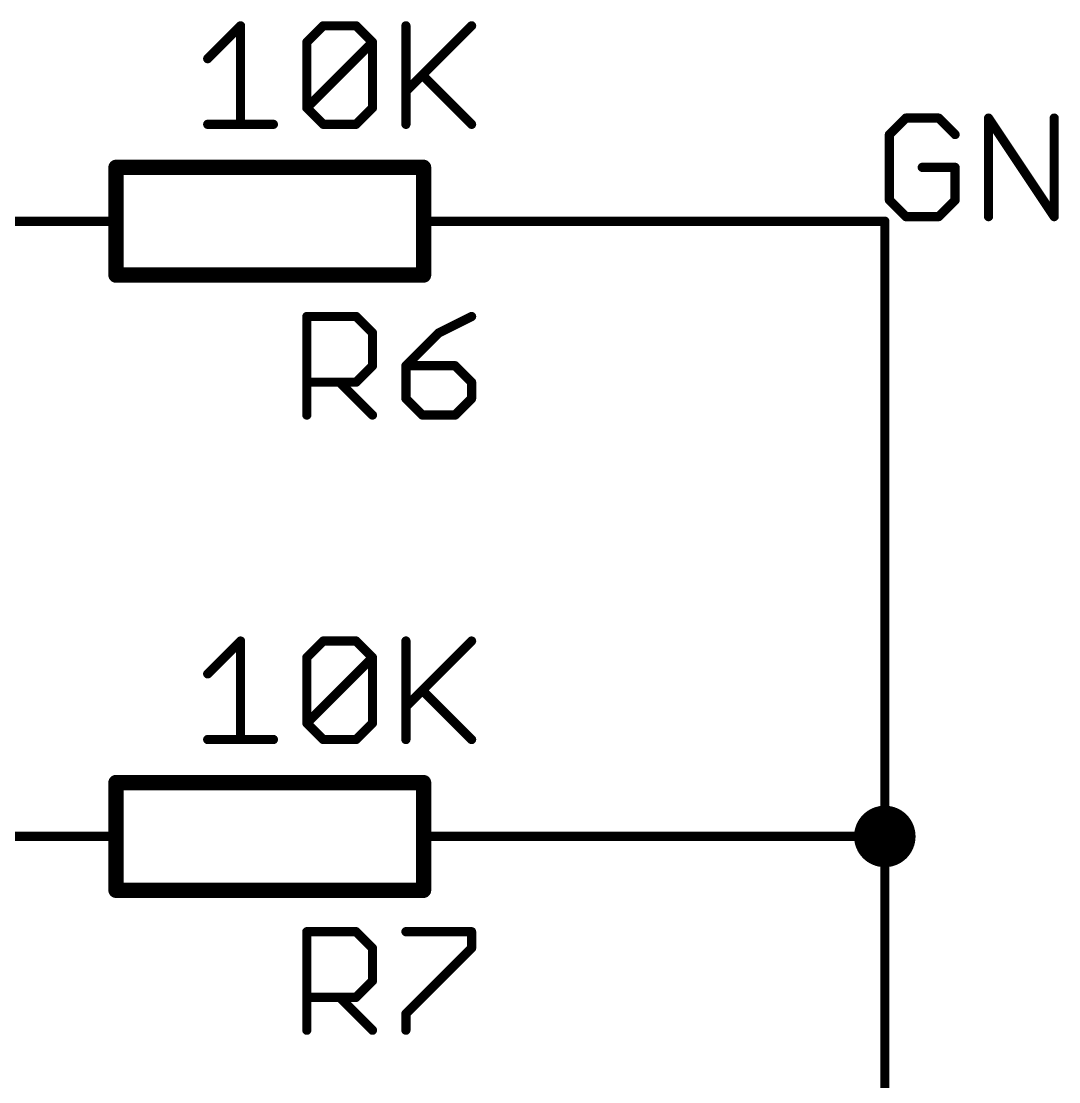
# Model space of a CAD drawing. Extents: x -13 to 211, y -15 to 133.
# Drawn here: x 150.83 to 167.97, y 107.71 to 125.22 of the extents above; entities that cross this region are included whole.
import ezdxf

# ---------------------------------------------------------------- set-up
doc = ezdxf.new("R2010")
doc.units = 0
for name, color, linetype in [('91', 94, 'CONTINUOUS'), ('94', 14, 'CONTINUOUS'), ('95', 251, 'CONTINUOUS'), ('96', 251, 'CONTINUOUS')]:
    doc.layers.add(name, color=color, linetype=linetype)

msp = doc.modelspace()

# ---------------------------------------------------------------- linework, layer by layer
at = {"layer": '91', "const_width": 0.1524}
for points in [[(160.02, 121.92), (165.1, 121.92)], [(165.1, 121.92), (165.1, 111.76)], [(160.02, 111.76), (165.1, 111.76)], [(165.1, 111.76), (165.1, 99.06)]]:
    msp.add_lwpolyline(points, dxfattribs=at)
at = {"layer": '91'}
for points, const_width in [([(160.02, 121.9581, 1), (160.02, 121.8819)], 0.0762), ([(165.1381, 121.92, 1), (165.0619, 121.92)], 0.0762), ([(165.1, 121.8819, 1), (165.1, 121.9581)], 0.0762), ([(165.1, 111.506, 1), (165.1, 112.014, 1), (165.1, 111.506)], 0.508), ([(160.02, 111.7981, 1), (160.02, 111.7219)], 0.0762), ([(165.1381, 111.76, 1), (165.0619, 111.76)], 0.0762), ([(165.0619, 111.76, 1), (165.1381, 111.76)], 0.0762), ([(165.1, 111.7219, 1), (165.1, 111.7981)], 0.0762)]:
    msp.add_lwpolyline(points, format="xyb", dxfattribs=dict(at, const_width=const_width))
at = {"layer": '94'}
for points, const_width in [([(157.48, 122.809), (152.4, 122.809)], 0.254), ([(152.4, 122.809), (152.4, 121.031)], 0.254), ([(157.48, 122.809), (157.48, 121.031)], 0.254), ([(149.86, 121.92), (152.4, 121.92)], 0.1524), ([(160.02, 121.92), (157.48, 121.92)], 0.1524), ([(152.4, 121.031), (157.48, 121.031)], 0.254), ([(157.48, 112.649), (152.4, 112.649)], 0.254), ([(152.4, 112.649), (152.4, 110.871)], 0.254), ([(157.48, 112.649), (157.48, 110.871)], 0.254), ([(149.86, 111.76), (152.4, 111.76)], 0.1524), ([(160.02, 111.76), (157.48, 111.76)], 0.1524), ([(152.4, 110.871), (157.48, 110.871)], 0.254)]:
    msp.add_lwpolyline(points, dxfattribs=dict(at, const_width=const_width))
for points, const_width in [([(152.4, 122.8725, 1), (152.4, 122.7455)], 0.127), ([(152.4635, 122.809, 1), (152.3365, 122.809)], 0.127), ([(157.5435, 122.809, 1), (157.4165, 122.809)], 0.127), ([(157.48, 122.7455, 1), (157.48, 122.8725)], 0.127), ([(152.4, 121.8819, 1), (152.4, 121.9581)], 0.0762), ([(157.48, 121.9581, 1), (157.48, 121.8819)], 0.0762), ([(160.02, 121.8819, 1), (160.02, 121.9581)], 0.0762), ([(152.4, 121.0945, 1), (152.4, 120.9675)], 0.127), ([(152.3365, 121.031, 1), (152.4635, 121.031)], 0.127), ([(157.4165, 121.031, 1), (157.5435, 121.031)], 0.127), ([(157.48, 120.9675, 1), (157.48, 121.0945)], 0.127), ([(152.4, 112.7125, 1), (152.4, 112.5855)], 0.127), ([(152.4635, 112.649, 1), (152.3365, 112.649)], 0.127), ([(157.5435, 112.649, 1), (157.4165, 112.649)], 0.127), ([(157.48, 112.5855, 1), (157.48, 112.7125)], 0.127), ([(152.4, 111.7219, 1), (152.4, 111.7981)], 0.0762), ([(157.48, 111.7981, 1), (157.48, 111.7219)], 0.0762), ([(160.02, 111.7219, 1), (160.02, 111.7981)], 0.0762), ([(152.4, 110.9345, 1), (152.4, 110.8075)], 0.127), ([(152.3365, 110.871, 1), (152.4635, 110.871)], 0.127), ([(157.4165, 110.871, 1), (157.5435, 110.871)], 0.127), ([(157.48, 110.8075, 1), (157.48, 110.9345)], 0.127)]:
    msp.add_lwpolyline(points, format="xyb", dxfattribs=dict(at, const_width=const_width))
at = {"layer": '95', "const_width": 0.1524}
for points in [[(165.4474, 123.6232), (165.1762, 123.352)], [(165.9897, 123.6232), (165.4474, 123.6232)], [(166.2609, 123.352), (165.9897, 123.6232)], [(166.8134, 121.9962), (166.8134, 123.6232)], [(166.8134, 123.6232), (167.898, 121.9962)], [(167.898, 121.9962), (167.898, 123.6232)], [(165.1762, 123.352), (165.1762, 122.2674)], [(166.2609, 122.8097), (165.7185, 122.8097)], [(166.2609, 122.2674), (166.2609, 122.8097)], [(165.1762, 122.2674), (165.4474, 121.9962)], [(165.9897, 121.9962), (166.2609, 122.2674)], [(165.4474, 121.9962), (165.9897, 121.9962)], [(155.5519, 118.7196), (155.5519, 120.3466)], [(155.5519, 120.3466), (156.3654, 120.3466)], [(156.3654, 120.3466), (156.6365, 120.0754)], [(158.2737, 120.3466), (157.7314, 120.0754)], [(156.6365, 120.0754), (156.6365, 119.5331)], [(157.7314, 120.0754), (157.189, 119.5331)], [(156.6365, 119.5331), (156.3654, 119.2619)], [(157.189, 119.5331), (157.189, 118.9908)], [(158.0025, 119.5331), (157.189, 119.5331)], [(158.2737, 119.2619), (158.0025, 119.5331)], [(156.3654, 119.2619), (155.5519, 119.2619)], [(156.0942, 119.2619), (156.6365, 118.7196)], [(158.2737, 118.9908), (158.2737, 119.2619)], [(157.189, 118.9908), (157.4602, 118.7196)], [(158.0025, 118.7196), (158.2737, 118.9908)], [(157.4602, 118.7196), (158.0025, 118.7196)], [(155.5519, 108.5596), (155.5519, 110.1866)], [(155.5519, 110.1866), (156.3654, 110.1866)], [(156.3654, 110.1866), (156.6365, 109.9154)], [(157.189, 110.1866), (158.2737, 110.1866)], [(158.2737, 110.1866), (158.2737, 109.9154)], [(156.6365, 109.9154), (156.6365, 109.3731)], [(158.2737, 109.9154), (157.189, 108.8308)], [(156.6365, 109.3731), (156.3654, 109.1019)], [(156.3654, 109.1019), (155.5519, 109.1019)], [(156.0942, 109.1019), (156.6365, 108.5596)], [(157.189, 108.8308), (157.189, 108.5596)]]:
    msp.add_lwpolyline(points, dxfattribs=at)
at = {"layer": '95', "const_width": 0.0762}
for points in [[(165.4474, 123.6613, 1), (165.4474, 123.5851)], [(165.4743, 123.5962, 1), (165.4204, 123.6501)], [(166.0166, 123.6501, 1), (165.9628, 123.5962)], [(165.9897, 123.5851, 1), (165.9897, 123.6613)], [(166.8515, 123.6232, 1), (166.7753, 123.6232)], [(166.8451, 123.6443, 1), (166.7817, 123.6021)], [(167.9361, 123.6232, 1), (167.8599, 123.6232)], [(165.2143, 123.352, 1), (165.1381, 123.352)], [(165.1493, 123.379, 1), (165.2031, 123.3251)], [(166.2339, 123.3251, 1), (166.2878, 123.379)], [(165.7185, 122.8478, 1), (165.7185, 122.7716)], [(166.299, 122.8097, 1), (166.2228, 122.8097)], [(166.2609, 122.7716, 1), (166.2609, 122.8478)], [(165.2031, 122.2943, 1), (165.1493, 122.2404)], [(165.1381, 122.2674, 1), (165.2143, 122.2674)], [(166.2228, 122.2674, 1), (166.299, 122.2674)], [(166.2878, 122.2404, 1), (166.2339, 122.2943)], [(165.4474, 122.0343, 1), (165.4474, 121.9581)], [(165.4204, 121.9693, 1), (165.4743, 122.0231)], [(165.9628, 122.0231, 1), (166.0166, 121.9693)], [(165.9897, 121.9581, 1), (165.9897, 122.0343)], [(166.7753, 121.9962, 1), (166.8515, 121.9962)], [(167.8599, 121.9962, 1), (167.9361, 121.9962)], [(167.8663, 121.9751, 1), (167.9297, 122.0173)], [(155.59, 120.3466, 1), (155.5138, 120.3466)], [(155.5519, 120.3847, 1), (155.5519, 120.3085)], [(156.3923, 120.3735, 1), (156.3384, 120.3196)], [(156.3654, 120.3085, 1), (156.3654, 120.3847)], [(158.2907, 120.3125, 1), (158.2567, 120.3807)], [(156.6746, 120.0754, 1), (156.5984, 120.0754)], [(156.6096, 120.0485, 1), (156.6635, 120.1024)], [(157.7143, 120.1095, 1), (157.7484, 120.0413)], [(157.7583, 120.0485, 1), (157.7044, 120.1024)], [(156.5984, 119.5331, 1), (156.6746, 119.5331)], [(156.6635, 119.5062, 1), (156.6096, 119.56)], [(157.2271, 119.5331, 1), (157.1509, 119.5331)], [(157.189, 119.5712, 1), (157.189, 119.495)], [(157.1621, 119.56, 1), (157.216, 119.5062)], [(158.0295, 119.56, 1), (157.9756, 119.5062)], [(158.0025, 119.495, 1), (158.0025, 119.5712)], [(155.5519, 119.3, 1), (155.5519, 119.2238)], [(156.1212, 119.2889, 1), (156.0673, 119.235)], [(156.3384, 119.2889, 1), (156.3923, 119.235)], [(156.3654, 119.2238, 1), (156.3654, 119.3)], [(158.3118, 119.2619, 1), (158.2356, 119.2619)], [(158.2468, 119.235, 1), (158.3006, 119.2889)], [(157.216, 119.0177, 1), (157.1621, 118.9638)], [(157.1509, 118.9908, 1), (157.2271, 118.9908)], [(158.2356, 118.9908, 1), (158.3118, 118.9908)], [(158.3006, 118.9638, 1), (158.2468, 119.0177)], [(155.5138, 118.7196, 1), (155.59, 118.7196)], [(156.6096, 118.6927, 1), (156.6635, 118.7465)], [(157.4602, 118.7577, 1), (157.4602, 118.6815)], [(157.4333, 118.6927, 1), (157.4871, 118.7465)], [(157.9756, 118.7465, 1), (158.0295, 118.6927)], [(158.0025, 118.6815, 1), (158.0025, 118.7577)], [(155.59, 110.1866, 1), (155.5138, 110.1866)], [(155.5519, 110.2247, 1), (155.5519, 110.1485)], [(156.3923, 110.2135, 1), (156.3384, 110.1596)], [(156.3654, 110.1485, 1), (156.3654, 110.2247)], [(157.189, 110.2247, 1), (157.189, 110.1485)], [(158.3118, 110.1866, 1), (158.2356, 110.1866)], [(158.2737, 110.1485, 1), (158.2737, 110.2247)], [(156.6746, 109.9154, 1), (156.5984, 109.9154)], [(156.6096, 109.8885, 1), (156.6635, 109.9424)], [(158.2356, 109.9154, 1), (158.3118, 109.9154)], [(158.3006, 109.8885, 1), (158.2468, 109.9424)], [(156.5984, 109.3731, 1), (156.6746, 109.3731)], [(156.6635, 109.3462, 1), (156.6096, 109.4)], [(155.5519, 109.14, 1), (155.5519, 109.0638)], [(156.1212, 109.1289, 1), (156.0673, 109.075)], [(156.3384, 109.1289, 1), (156.3923, 109.075)], [(156.3654, 109.0638, 1), (156.3654, 109.14)], [(157.2271, 108.8308, 1), (157.1509, 108.8308)], [(157.1621, 108.8577, 1), (157.216, 108.8038)], [(155.5138, 108.5596, 1), (155.59, 108.5596)], [(156.6096, 108.5327, 1), (156.6635, 108.5865)], [(157.1509, 108.5596, 1), (157.2271, 108.5596)]]:
    msp.add_lwpolyline(points, format="xyb", dxfattribs=at)
at = {"layer": '96', "const_width": 0.1524}
for points in [[(153.9147, 124.6049), (154.4571, 125.1472)], [(154.4571, 125.1472), (154.4571, 123.5202)], [(155.5519, 124.876), (155.823, 125.1472)], [(155.823, 125.1472), (156.3654, 125.1472)], [(156.3654, 125.1472), (156.6365, 124.876)], [(157.189, 125.1472), (157.189, 123.5202)], [(157.189, 124.0625), (158.2737, 125.1472)], [(155.5519, 123.7914), (155.5519, 124.876)], [(155.5519, 123.7914), (156.6365, 124.876)], [(156.6365, 124.876), (156.6365, 123.7914)], [(157.4602, 124.3337), (158.2737, 123.5202)], [(155.823, 123.5202), (155.5519, 123.7914)], [(156.6365, 123.7914), (156.3654, 123.5202)], [(153.9147, 123.5202), (154.9994, 123.5202)], [(156.3654, 123.5202), (155.823, 123.5202)], [(153.9147, 114.4449), (154.4571, 114.9872)], [(154.4571, 114.9872), (154.4571, 113.3602)], [(155.5519, 114.716), (155.823, 114.9872)], [(155.823, 114.9872), (156.3654, 114.9872)], [(156.3654, 114.9872), (156.6365, 114.716)], [(157.189, 114.9872), (157.189, 113.3602)], [(157.189, 113.9025), (158.2737, 114.9872)], [(155.5519, 113.6314), (155.5519, 114.716)], [(155.5519, 113.6314), (156.6365, 114.716)], [(156.6365, 114.716), (156.6365, 113.6314)], [(157.4602, 114.1737), (158.2737, 113.3602)], [(155.823, 113.3602), (155.5519, 113.6314)], [(156.6365, 113.6314), (156.3654, 113.3602)], [(153.9147, 113.3602), (154.9994, 113.3602)], [(156.3654, 113.3602), (155.823, 113.3602)]]:
    msp.add_lwpolyline(points, dxfattribs=at)
at = {"layer": '96', "const_width": 0.0762}
for points in [[(154.4952, 125.1472, 1), (154.419, 125.1472)], [(154.484, 125.1202, 1), (154.4301, 125.1741)], [(155.823, 125.1853, 1), (155.823, 125.1091)], [(155.85, 125.1202, 1), (155.7961, 125.1741)], [(156.3923, 125.1741, 1), (156.3384, 125.1202)], [(156.3654, 125.1091, 1), (156.3654, 125.1853)], [(157.2271, 125.1472, 1), (157.1509, 125.1472)], [(158.3006, 125.1202, 1), (158.2468, 125.1741)], [(155.5249, 124.903, 1), (155.5788, 124.8491)], [(155.59, 124.876, 1), (155.5138, 124.876)], [(156.6746, 124.876, 1), (156.5984, 124.876)], [(156.6635, 124.8491, 1), (156.6096, 124.903)], [(156.6096, 124.8491, 1), (156.6635, 124.903)], [(153.8878, 124.6318, 1), (153.9417, 124.5779)], [(157.4871, 124.3606, 1), (157.4333, 124.3068)], [(157.1621, 124.0895, 1), (157.216, 124.0356)], [(155.5788, 123.8183, 1), (155.5249, 123.7644)], [(155.5249, 123.8183, 1), (155.5788, 123.7644)], [(156.6635, 123.7644, 1), (156.6096, 123.8183)], [(155.5138, 123.7914, 1), (155.59, 123.7914)], [(156.5984, 123.7914, 1), (156.6746, 123.7914)], [(153.9147, 123.5583, 1), (153.9147, 123.4821)], [(154.419, 123.5202, 1), (154.4952, 123.5202)], [(154.9994, 123.4821, 1), (154.9994, 123.5583)], [(155.823, 123.5583, 1), (155.823, 123.4821)], [(155.7961, 123.4933, 1), (155.85, 123.5471)], [(156.3384, 123.5471, 1), (156.3923, 123.4933)], [(156.3654, 123.4821, 1), (156.3654, 123.5583)], [(157.1509, 123.5202, 1), (157.2271, 123.5202)], [(158.2468, 123.4933, 1), (158.3006, 123.5471)], [(154.4952, 114.9872, 1), (154.419, 114.9872)], [(154.484, 114.9602, 1), (154.4301, 115.0141)], [(155.823, 115.0253, 1), (155.823, 114.9491)], [(155.85, 114.9602, 1), (155.7961, 115.0141)], [(156.3923, 115.0141, 1), (156.3384, 114.9602)], [(156.3654, 114.9491, 1), (156.3654, 115.0253)], [(157.2271, 114.9872, 1), (157.1509, 114.9872)], [(158.3006, 114.9602, 1), (158.2468, 115.0141)], [(155.5249, 114.743, 1), (155.5788, 114.6891)], [(155.59, 114.716, 1), (155.5138, 114.716)], [(156.6746, 114.716, 1), (156.5984, 114.716)], [(156.6635, 114.6891, 1), (156.6096, 114.743)], [(156.6096, 114.6891, 1), (156.6635, 114.743)], [(153.8878, 114.4718, 1), (153.9417, 114.4179)], [(157.4871, 114.2006, 1), (157.4333, 114.1468)], [(157.1621, 113.9295, 1), (157.216, 113.8756)], [(155.5788, 113.6583, 1), (155.5249, 113.6044)], [(155.5249, 113.6583, 1), (155.5788, 113.6044)], [(156.6635, 113.6044, 1), (156.6096, 113.6583)], [(155.5138, 113.6314, 1), (155.59, 113.6314)], [(156.5984, 113.6314, 1), (156.6746, 113.6314)], [(153.9147, 113.3983, 1), (153.9147, 113.3221)], [(154.419, 113.3602, 1), (154.4952, 113.3602)], [(154.9994, 113.3221, 1), (154.9994, 113.3983)], [(155.823, 113.3983, 1), (155.823, 113.3221)], [(155.7961, 113.3333, 1), (155.85, 113.3871)], [(156.3384, 113.3871, 1), (156.3923, 113.3333)], [(156.3654, 113.3221, 1), (156.3654, 113.3983)], [(157.1509, 113.3602, 1), (157.2271, 113.3602)], [(158.2468, 113.3333, 1), (158.3006, 113.3871)]]:
    msp.add_lwpolyline(points, format="xyb", dxfattribs=at)

doc.saveas('drawing.dxf')
